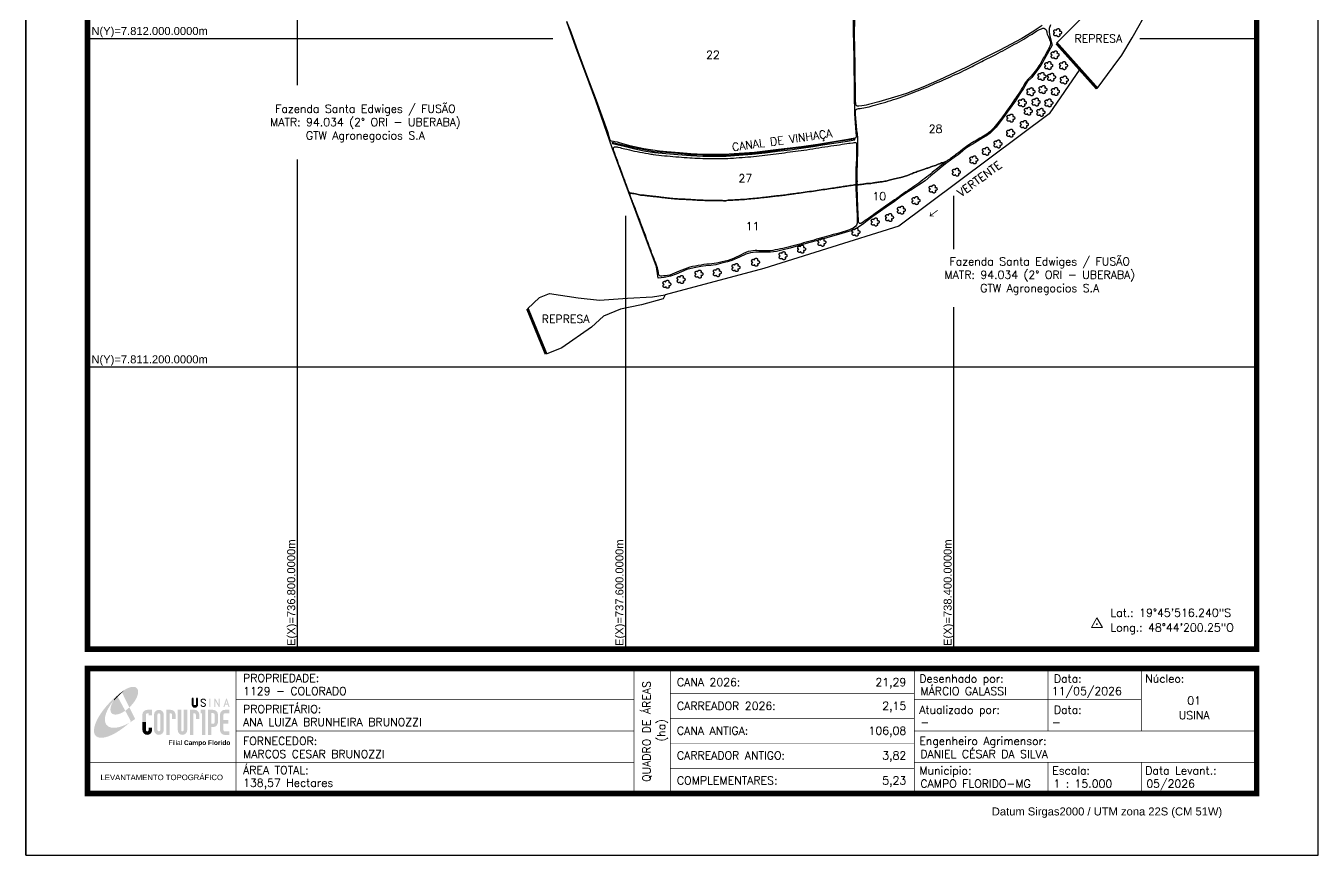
# Model space of a CAD drawing. Extents: x 736138 to 739288, y 7810010 to 7814465.
# Drawn here: x 736138 to 739288, y 7810010 to 7812031 of the extents above; entities that cross this region are included whole.
import ezdxf
from ezdxf.enums import TextEntityAlignment as Align

# ---------------------------------------------------------------- set-up
doc = ezdxf.new("R2010")
doc.units = 0
doc.header["$MEASUREMENT"] = 0
doc.linetypes.add('CONTINUO', pattern=[0])
doc.linetypes.add('LIN0', pattern=[0])
for name, color, linetype, lineweight in [('0114001129', 1, 'Continuous', 25), ('MALHA', 253, 'Continuous', 13), ('TEXTO_DIVERSOS', 7, 'Continuous', 5)]:
    doc.layers.add(name, color=color, linetype=linetype, lineweight=lineweight)
for name, color, linetype in [('0114001129010', 5, 'Continuous'), ('0114001129011', 5, 'Continuous'), ('0114001129022', 5, 'Continuous'), ('0114001129023', 5, 'Continuous'), ('0114001129027', 5, 'Continuous'), ('0114001129028', 5, 'Continuous'), ('_SIMBOLO ARVORE', 118, 'Continuous'), ('CANAL', 7, 'Continuous'), ('CURSOS DAGUA', 174, 'Continuous'), ('MARGEM', 7, 'CONTINUO'), ('MATO', 3, 'Continuous'), ('TEXTO', 7, 'Continuous'), ('TEXTO CONFORNTANTES', 7, 'Continuous'), ('TEXTO_NUN_TAL', 7, 'Continuous')]:
    doc.layers.add(name, color=color, linetype=linetype)
doc.styles.add('ARIAL', font='arial.ttf')
doc.styles.add('marcelo', font='arial.ttf')
doc.styles.add('Simplex', font='simplex.shx')
doc.styles.get("Standard").update_dxf_attribs({"font": 'arial.ttf'})

# ---------------------------------------------------------------- blocks, each defined once
blk = doc.blocks.new('mato')
at = {"layer": 'MATO', "color": 94, "linetype": 'CONTINUO'}
blk.add_lwpolyline([(734601.6, 7824194.7), (734600.8, 7824194.1), (734600, 7824193.3), (734599.1, 7824192.6), (734598, 7824192.3), (734596.9, 7824192.2), (734595.8, 7824192.2), (734594.9, 7824192.4), (734594.2, 7824192.7), (734593.5, 7824193.1), (734592.9, 7824193.6), (734592.3, 7824194.1), (734591.8, 7824194.7), (734591.5, 7824195.3), (734591.3, 7824195.9), (734591.2, 7824196.6), (734591, 7824197.5), (734591, 7824198.4), (734591, 7824199.3), (734591.2, 7824200), (734591.5, 7824200.5), (734591.9, 7824201), (734592.1, 7824201.5), (734592.4, 7824201.9), (734592.8, 7824202.3), (734594.2, 7824203.2), (734594.7, 7824203.6), (734594.5, 7824203.7), (734593.5, 7824204), (734593.1, 7824204.2), (734592.7, 7824204.5), (734592.3, 7824204.9), (734591.8, 7824205.6), (734591.3, 7824206.3), (734590.9, 7824207.1), (734590.7, 7824208), (734590.6, 7824208.8), (734590.7, 7824209.7), (734590.9, 7824210.7), (734591.3, 7824211.6), (734591.7, 7824212.4), (734592, 7824212.8), (734592.3, 7824213.1), (734592.7, 7824213.4), (734593.3, 7824213.8), (734593.9, 7824214.2), (734594.6, 7824214.5), (734595.3, 7824214.7), (734596, 7824214.8), (734596.6, 7824214.8), (734597.2, 7824214.8), (734597.8, 7824214.7), (734598.2, 7824214.6), (734598.7, 7824214.4), (734599.1, 7824214.3), (734599.5, 7824214), (734600, 7824213.4), (734600.5, 7824213), (734600.9, 7824212.8), (734601.1, 7824213.4), (734601.2, 7824214.2), (734601.3, 7824215.1), (734601.4, 7824215.5), (734601.5, 7824215.8), (734602, 7824216.5), (734602.3, 7824217), (734602.7, 7824217.4), (734603.2, 7824217.6), (734603.7, 7824217.8), (734604.3, 7824218), (734605.3, 7824218.4), (734605.8, 7824218.6), (734606.3, 7824218.7), (734606.9, 7824218.8), (734607.5, 7824218.8), (734608, 7824218.8), (734608.6, 7824218.7), (734609.1, 7824218.6), (734609.5, 7824218.4), (734610, 7824218.1), (734610.4, 7824217.9), (734610.7, 7824217.6), (734611, 7824217.2), (734611.3, 7824216.8), (734611.7, 7824216.3), (734611.9, 7824215.7), (734612.2, 7824215.1), (734612.4, 7824214.6), (734612.5, 7824214), (734612.5, 7824213.3), (734612.2, 7824212.1), (734611.9, 7824210.9), (734611.7, 7824210), (734612.4, 7824209.8), (734613.2, 7824209.9), (734614.1, 7824210), (734614.7, 7824209.9), (734615.4, 7824209.8), (734616, 7824209.5), (734616.6, 7824209.1), (734617.3, 7824208.6), (734617.8, 7824208.1), (734618.2, 7824207.9), (734618.6, 7824207.5), (734618.8, 7824207), (734619, 7824205.5), (734619.1, 7824203.9), (734619.1, 7824202.4), (734618.8, 7824201.5), (734618.4, 7824200.9), (734618, 7824200.3), (734617.5, 7824199.8), (734617, 7824199.3), (734616.5, 7824199), (734615.7, 7824198.7), (734614.9, 7824198.5), (734614.1, 7824198.3), (734613.3, 7824198.6), (734612.6, 7824198.7), (734612.1, 7824198.5), (734612.3, 7824197.3), (734613.2, 7824194.3), (734613.1, 7824193.5), (734613, 7824192.9), (734612.3, 7824191.8), (734611.9, 7824191.2), (734611.4, 7824190.7), (734611, 7824190.3), (734610.6, 7824189.9), (734610.1, 7824189.6), (734609.5, 7824189.4), (734608.8, 7824189.2), (734608.2, 7824189.2), (734607.5, 7824189.1), (734606.8, 7824189.2), (734605.7, 7824189.3), (734605.3, 7824189.5), (734604.8, 7824189.7), (734604.2, 7824190.1), (734603.7, 7824190.7), (734603.2, 7824191.3), (734602.7, 7824191.7), (734602.3, 7824192.2), (734602, 7824192.7), (734601.9, 7824194.3), (734601.7, 7824195)], dxfattribs=at)
blk = doc.blocks.new('A$C78F83FB3')
at = {"layer": 'MARGEM'}
h = blk.add_hatch(color=20, dxfattribs=at)
edge = h.paths.add_edge_path()
edge.add_ellipse((19.49, 23.77), major_axis=(-6.68, -6.67), ratio=0.469426, start_angle=292.73277, end_angle=601.25787)
edge.add_ellipse((22.83, 22.05), major_axis=(12.64, 11.29), ratio=0.457614, start_angle=79.90686, end_angle=107.91393)
edge = h.paths.add_edge_path()
edge.add_ellipse((18.28, 18.7), major_axis=(13.95, 13.59), ratio=0.386848, start_angle=63.96117, end_angle=264.59932)
edge.add_ellipse((22.83, 22.05), major_axis=(12.64, 11.29), ratio=0.457614, start_angle=107.91393, end_angle=245.11815, ccw=False)
edge.add_ellipse((19.49, 23.77), major_axis=(-6.68, -6.67), ratio=0.469426, start_angle=241.25787, end_angle=292.73277, ccw=False)
for color, points in [(20, [(15.46, 26.12), (14.17, 24.81), (14.06, 24.24), (14.39, 23.97), (14.67, 24.54), (19.47, 29.32), (18.48, 28.66), (17.31, 27.78)]), (7, [(58.42, 24.9), (57.9, 24.9), (57.9, 21.73, -0.414214), (57.15, 20.98), (56.84, 20.98, -0.414214), (56.09, 21.73), (56.09, 24.9), (55.57, 24.9), (55.57, 21.73, 0.414214), (56.84, 20.46), (57.15, 20.46, 0.414214), (58.42, 21.73)]), (7, [(61.7, 24.9), (61.23, 24.9, 0.396318), (60.04, 23.78), (60.04, 23.72, 0.151912), (60.39, 22.97), (60.46, 22.92), (62.18, 22), (62.85, 21.83, 0.12407), (62.51, 22.42), (60.75, 23.36, -0.13192), (60.56, 23.77, -0.385578), (61.23, 24.37), (61.7, 24.37, -0.414214), (62.37, 23.7), (62.89, 23.7, 0.414214)]), (7, [(62.37, 23.7), (62.89, 23.7, 0.414214), (61.7, 24.9), (61.23, 24.9, 0.396318), (60.04, 23.78), (60.04, 23.72, 0.151912), (60.39, 22.97), (60.46, 22.92), (62.18, 22), (62.18, 22, -0.131921), (62.37, 21.59, -0.385578), (61.7, 20.98), (61.23, 20.98, -0.414214), (60.56, 21.65), (60.04, 21.65, 0.414214), (61.23, 20.46), (61.7, 20.46, 0.402546), (62.89, 21.61, 0.165292), (62.51, 22.42), (60.75, 23.36, -0.13192), (60.56, 23.77, -0.385578), (61.23, 24.37), (61.7, 24.37, -0.414214)]), (7, [(30.97, 12.46), (29.13, 12.46), (29.13, 8.21, 1), (34.29, 8.21), (34.29, 9.41), (32.45, 9.41), (32.45, 8.21, -1), (30.97, 8.21)])]:
    blk.add_hatch(color=color, dxfattribs=at).paths.add_polyline_path(points)
h = blk.add_hatch(color=7, dxfattribs=at)
h.paths.add_polyline_path([(65.24, 24.9), (64.72, 24.9), (64.72, 20.46), (65.24, 20.46)])
h.paths.add_polyline_path([(67.38, 20.46), (67.9, 20.46), (67.9, 23.74), (69.74, 20.46), (70.23, 20.46), (70.23, 24.9), (69.71, 24.9), (69.71, 21.58), (67.85, 24.9), (67.38, 24.9)])
h.paths.add_polyline_path([(72.17, 20.46), (72.72, 20.46), (73.14, 21.73), (74.49, 21.73), (74.9, 20.46), (75.45, 20.46), (74, 24.9), (73.62, 24.9)])
h.paths.add_polyline_path([(73.81, 23.8), (74.32, 22.25), (73.31, 22.25)], flags=16)
h = blk.add_hatch(color=7, dxfattribs=at)
h.paths.add_polyline_path([(31.71, 18.93, 0.414214), (29.13, 16.35), (29.13, 12.46), (30.97, 12.46), (30.97, 16.35, -0.414214), (31.71, 17.09), (32.45, 17.09), (32.45, 16.02), (34.29, 16.02), (34.29, 18.93)])
h.paths.add_polyline_path([(44.15, 17.09, -0.414214), (44.89, 16.35), (44.89, 14.1), (46.72, 14.1), (46.72, 16.17, 0.433937), (44.15, 18.93), (41.77, 18.93), (41.77, 12.46), (43.61, 12.46), (43.61, 17.09)])
h.paths.add_polyline_path([(43.61, 12.46), (41.77, 12.46), (41.77, 5.62), (43.61, 5.62)])
h.paths.add_polyline_path([(47.92, 12.46), (49.75, 12.46), (49.75, 18.93), (47.92, 18.93)])
h.paths.add_polyline_path([(52.91, 18.93), (51.08, 18.93), (51.08, 12.46), (52.91, 12.46)])
h.paths.add_polyline_path([(51.08, 8.12, -1), (49.75, 8.12), (49.75, 12.46), (47.92, 12.46), (47.92, 8.12, 1), (52.91, 8.12), (52.91, 12.46), (51.08, 12.46)])
h.paths.add_polyline_path([(54.41, 12.46), (56.25, 12.46), (56.25, 17.09), (56.79, 17.09, -0.414214), (57.53, 16.35), (57.53, 14.1), (59.36, 14.1), (59.36, 16.17, 0.433937), (56.79, 18.93), (54.41, 18.93)])
h.paths.add_polyline_path([(56.25, 12.46), (54.41, 12.46), (54.41, 5.62), (56.25, 5.62)])
h.paths.add_polyline_path([(60.73, 12.46), (62.58, 12.46), (62.58, 18.93), (60.02, 18.93), (60.02, 17.08), (60.73, 17.08)])
h.paths.add_polyline_path([(62.58, 12.46), (60.73, 12.46), (60.73, 5.62), (62.58, 5.62)])
h.paths.add_polyline_path([(64.06, 12.46), (65.82, 12.46), (65.82, 17.17), (66.66, 17.17, -0.450417), (67.48, 16.25), (67.48, 12.46), (69.24, 12.46, 0.002307), (69.24, 12.48, 0.005282), (69.23, 12.54, -0.000938), (69.23, 12.53), (69.23, 16.17, 0.433937), (66.66, 18.93), (64.06, 18.93)])
h.paths.add_polyline_path([(64.06, 5.62), (65.82, 5.62), (65.82, 9.77), (66.66, 9.77, 0.426056), (69.24, 12.46), (67.48, 12.46), (67.48, 12.45, -0.450417), (66.66, 11.53), (65.82, 11.53), (65.82, 12.46), (64.06, 12.46)])
h.paths.add_polyline_path([(70.37, 12.46), (74.87, 12.46), (74.87, 13.44), (72.21, 13.44), (72.21, 16.35, -0.414214), (72.95, 17.09), (75.38, 17.09), (75.38, 18.93), (72.95, 18.93, 0.414214), (70.37, 16.35)])
h.paths.add_polyline_path([(72.21, 11.62), (74.87, 11.62), (74.87, 12.46), (70.37, 12.46), (70.37, 8.21, 0.414214), (72.95, 5.62), (75.38, 5.62), (75.38, 7.47), (72.95, 7.47, -0.414214), (72.21, 8.21)])
h = blk.add_hatch(color=7, dxfattribs=at)
h.paths.add_polyline_path([(35.29, 16.35), (35.29, 8.21, 1), (40.46, 8.21, 0.016978), (40.45, 8.38), (40.45, 16.17, 0.433937), (37.88, 18.93), (37.87, 18.93, 0.41391)])
h.paths.add_polyline_path([(38.62, 16.35), (38.62, 8.21, -1), (37.13, 8.21), (37.13, 16.35, -1)], flags=16)
at = {"layer": 'MARGEM', "linetype": 'Continuous'}
blk.add_lwpolyline([(58.42, 24.9), (57.9, 24.9), (57.9, 21.73, -0.414214), (57.15, 20.98), (56.84, 20.98, -0.414214), (56.09, 21.73), (56.09, 24.9), (55.57, 24.9), (55.57, 21.73, 0.414214), (56.84, 20.46), (57.15, 20.46, 0.414214), (58.42, 21.73), (58.42, 24.9)], format="xyb", close=True, dxfattribs=at)
at = {"layer": 'MARGEM', "color": 252, "insert": (43.05, 2.72), "char_height": 2.5, "width": 33.0271, "attachment_point": 1, "style": 'ARIAL'}
blk.add_mtext('Filial {\\fArial|b1|i0|c0|p34;Campo Florido}', dxfattribs=at)

msp = doc.modelspace()

# ---------------------------------------------------------------- linework, layer by layer
at = {"color": 8}
for p, q in [((736800, 7811885.9), (736800, 7812532)), ((736287.8, 7812000), (737422.7, 7812000)), ((738853.1, 7812000), (739137.8, 7812000)), ((736800, 7810511.8), (736800, 7811705.1)), ((738400, 7811486.8), (738400, 7811616.3)), ((737600, 7810511.8), (737600, 7811567.8)), ((738400, 7810511.8), (738400, 7811345.6)), ((736287.8, 7811200), (739137.8, 7811200))]:
    msp.add_line(p, q, dxfattribs=at)
at = {"layer": '0114001129', "linetype": 'CONTINUO', "lineweight": -3}
msp.add_lwpolyline([(738635.2, 7812033.3), (738632, 7812024.1), (738631.8, 7812014.3), (738633.7, 7812005.6), (738639.3, 7811983.8), (738611.7, 7811934.2), (738589.7, 7811904.7), (738579.6, 7811894.8), (738569.2, 7811878.4), (738561, 7811864.8), (738548.2, 7811845.8), (738541.2, 7811835.9), (738530.1, 7811820.6), (738519.7, 7811806.2), (738509.8, 7811792.6), (738503, 7811784.1), (738495.7, 7811776.1), (738487.9, 7811768.9), (738479.6, 7811762.5), (738470.1, 7811757.4), (738451, 7811745.7), (738446.2, 7811742.7), (738441.3, 7811739.9), (738427.8, 7811731.7), (738420.9, 7811725.5), (738410.2, 7811716.7), (738400.6, 7811709.8), (738382.5, 7811697.1), (738371.1, 7811688), (738359.9, 7811678.4), (738343.7, 7811665), (738329.6, 7811653.3), (738313.3, 7811642.5), (738299.2, 7811633.1), (738285.5, 7811624.5), (738269.7, 7811613.8), (738255.1, 7811602.7), (738234.9, 7811588.8), (738220.7, 7811579.3), (738202.2, 7811566), (738188.8, 7811555.7), (738180.5, 7811549.1), (738167.4, 7811540.1), (738149.1, 7811531.5), (738137.6, 7811527.9), (738124.7, 7811524), (738104.3, 7811518.3), (738076.6, 7811510.5), (738048.5, 7811502.6), (738028.3, 7811496.8), (738001, 7811489.3), (737980.7, 7811484.2), (737967.1, 7811481.1), (737952.5, 7811479.1), (737930.4, 7811479.5), (737916.8, 7811479.6), (737904.3, 7811477.6), (737892.8, 7811474.1), (737877.5, 7811466.8), (737858.9, 7811458.7), (737847.9, 7811455.8), (737836.8, 7811453), (737819.7, 7811448.5), (737807.5, 7811447.1), (737795.1, 7811445.9), (737782.7, 7811444.1), (737770.7, 7811442), (737759.2, 7811439.6), (737749.1, 7811437), (737735.8, 7811431.5), (737723, 7811425.5), (737708.8, 7811420.7), (737693.6, 7811417.7), (737679.1, 7811416.3), (737675.3, 7811443.5), (737625.4, 7811576.2), (737567.3, 7811733.7), (737526.8, 7811848), (737502.4, 7811913.5), (737481.8, 7811969.5), (737461.8, 7812024.5), (737456.1, 7812040.3)], dxfattribs=at)
at = {"layer": '0114001129010', "elevation": 577.6}
msp.add_lwpolyline([(738365.6, 7811688.2), (738361.2, 7811684.5), (738356.7, 7811680.7), (738352, 7811677), (738347.3, 7811673.2), (738342.8, 7811669.5), (738338.4, 7811665.9), (738333.9, 7811662.4), (738329.1, 7811658.7), (738324.3, 7811655.1), (738319.4, 7811651.4), (738314.5, 7811647.7), (738309.6, 7811644.1), (738304.5, 7811640.7), (738299.3, 7811637.1), (738294, 7811633.5), (738288.5, 7811629.8), (738282.9, 7811626), (738277, 7811622.1), (738271.7, 7811618.4), (738266.3, 7811614.3), (738260.8, 7811610.4), (738255.2, 7811606.6), (738249.6, 7811602.7), (738244, 7811598.9), (738238.5, 7811595.1), (738233, 7811591.2), (738227.4, 7811587.3), (738221.9, 7811583.5), (738216.9, 7811580), (738212.6, 7811576.9), (738208.6, 7811574), (738204.5, 7811571.1), (738200.5, 7811568.1), (738196.3, 7811565.1), (738192.2, 7811562.1), (738188, 7811559.1), (738183.8, 7811556.1), (738179.8, 7811553.2), (738176.8, 7811551.3), (738174.9, 7811550), (738173.4, 7811549.2), (738171.9, 7811548.8), (738170.2, 7811549), (738168.8, 7811549.9), (738168, 7811551.2), (738167.6, 7811553.2), (738167.4, 7811555.7), (738167.1, 7811559.2), (738167, 7811563), (738166.8, 7811566.5), (738166.6, 7811570.1), (738166.3, 7811574.1), (738166.2, 7811578.3), (738166, 7811582.6), (738165.9, 7811586.5), (738165.7, 7811590.2), (738165.5, 7811594.3), (738165.4, 7811598.9), (738165.2, 7811603.9), (738165, 7811609.2), (738164.9, 7811614.4), (738164.7, 7811619.3), (738164.6, 7811623.8), (738164.5, 7811627.8), (738164.3, 7811631.8), (738164.5, 7811635.7), (738164.3, 7811639.6), (738164.5, 7811641.7), (738164.6, 7811643.2), (738167.7, 7811643.5), (738170.9, 7811643.8), (738174.3, 7811644.3), (738177.7, 7811644.8), (738180.4, 7811645.1), (738182.5, 7811645.6), (738184.5, 7811646.1), (738186.5, 7811646.5), (738188.5, 7811646.8), (738190.5, 7811646.9), (738194.9, 7811646.6), (738197.6, 7811646.8), (738200.6, 7811647.3), (738203.6, 7811647.9), (738206.7, 7811648.3), (738209.1, 7811648.6), (738212, 7811649), (738214.7, 7811649.5), (738217.4, 7811649.9), (738219.8, 7811650.3), (738222.3, 7811650.6), (738225.1, 7811650.9), (738228.2, 7811651.3), (738234.4, 7811652.5), (738237.2, 7811653.1), (738239.7, 7811653.9), (738242.3, 7811654.8), (738245.3, 7811655.7), (738248.6, 7811656.6), (738251.9, 7811657.4), (738255.4, 7811658.2), (738259, 7811658.7), (738262.8, 7811659.2), (738266.5, 7811660.1), (738270.2, 7811661.1), (738273.4, 7811661.9), (738276.2, 7811662.8), (738278.7, 7811663.5), (738281.4, 7811664.3), (738284, 7811665.1), (738286.4, 7811665.9), (738288.6, 7811666.6), (738290.6, 7811667.3), (738292.3, 7811668.3), (738294.1, 7811669.4), (738296.4, 7811670.4), (738298.8, 7811671.3), (738301.6, 7811672.4), (738304.6, 7811673.5), (738307.6, 7811674.4), (738310.5, 7811675.4), (738313.4, 7811676.4), (738316.2, 7811677.4), (738318.8, 7811678.2), (738321.2, 7811679.1), (738323.6, 7811679.8), (738325.8, 7811680.6), (738327.9, 7811681.3), (738330, 7811682.1), (738332.2, 7811682.9), (738334.2, 7811683.6), (738336.2, 7811684.2), (738338.2, 7811685), (738340.3, 7811685.7), (738342.3, 7811686.4), (738344, 7811687), (738346, 7811687.6), (738348.5, 7811688.5), (738351.4, 7811689.6), (738354.7, 7811690.7), (738358, 7811692), (738361.3, 7811693.3), (738364.4, 7811694.5), (738367.1, 7811695.6), (738369.7, 7811696.5), (738372.1, 7811697.3), (738374.3, 7811698.1), (738376.4, 7811698.9), (738378.7, 7811699.7), (738379.6, 7811699), (738376.8, 7811696.9), (738373.6, 7811694.5), (738369.7, 7811691.6), (738365.6, 7811688.2)], close=True, dxfattribs=at)
at = {"layer": '0114001129011', "elevation": 563.9}
msp.add_lwpolyline([(737692.3, 7811421.3), (737688.3, 7811421.1), (737685.3, 7811421.1), (737683.4, 7811421.6), (737682, 7811422.5), (737680.8, 7811424.3), (737680.2, 7811427), (737679.6, 7811430.3), (737679.1, 7811434.1), (737678.3, 7811437.9), (737677.3, 7811441.2), (737676, 7811445.1), (737674.3, 7811449.7), (737672.4, 7811454.6), (737670.3, 7811459.8), (737668.2, 7811465.2), (737666.1, 7811470.7), (737664, 7811476.4), (737661.7, 7811482.3), (737659.6, 7811488.2), (737657.5, 7811493.9), (737655.5, 7811499.3), (737653.6, 7811504.6), (737651.8, 7811509.7), (737649.9, 7811514.9), (737647.9, 7811520.4), (737645.8, 7811526.1), (737643.6, 7811531.7), (737641.7, 7811536.7), (737640.1, 7811541.1), (737638.5, 7811545.1), (737637.1, 7811549.2), (737635.3, 7811554), (737633.3, 7811559.3), (737631.3, 7811564.5), (737629.5, 7811568.9), (737628, 7811573), (737626.3, 7811577.3), (737624.6, 7811581.9), (737622.7, 7811587), (737621.4, 7811590), (737620.8, 7811591.9), (737620.3, 7811593.1), (737619, 7811596.4), (737617.5, 7811600.1), (737616.3, 7811603.3), (737615.9, 7811604.7), (737614.8, 7811607), (737614.4, 7811608.7), (737613.3, 7811611), (737612.8, 7811612.8), (737612, 7811615), (737611.2, 7811617.2), (737610.6, 7811618.7), (737609.7, 7811621.6), (737609.4, 7811622.3), (737609.4, 7811623.8), (737610, 7811623.5), (737611.6, 7811623.2), (737613.7, 7811622.8), (737616.6, 7811622.4), (737620, 7811621.9), (737623.6, 7811621.3), (737627.1, 7811620.6), (737630.5, 7811619.9), (737633.6, 7811619.1), (737636.3, 7811618.5), (737638.6, 7811618), (737640.8, 7811617.9), (737642.9, 7811617.8), (737645, 7811617.8), (737646.9, 7811617.7), (737648.9, 7811617.5), (737650.7, 7811617.1), (737652.6, 7811616.8), (737654.5, 7811616.6), (737656.4, 7811616.6), (737658.1, 7811616.2), (737660, 7811616), (737661.9, 7811615.8), (737663.6, 7811615.6), (737665.4, 7811615.4), (737667.1, 7811615.2), (737668.8, 7811614.9), (737668.9, 7811614.9), (737670.9, 7811614.7), (737673.4, 7811614.5), (737675.8, 7811614.2), (737678.1, 7811613.8), (737680.6, 7811613.7), (737682.8, 7811613.4), (737685.2, 7811613), (737687.8, 7811612.7), (737690.3, 7811612.5), (737693, 7811612.2), (737696.1, 7811611.7), (737699.4, 7811611.3), (737703, 7811610.9), (737706.8, 7811610.5), (737710.8, 7811610.2), (737715, 7811609.7), (737719, 7811609.4), (737722.9, 7811609.2), (737726.5, 7811609), (737729.8, 7811608.7), (737733, 7811608.7), (737736, 7811608.6), (737738.7, 7811608.4), (737741.5, 7811608.2), (737744.6, 7811608), (737747.7, 7811607.8), (737751.3, 7811607.7), (737755.1, 7811607.5), (737758.8, 7811607.2), (737762.7, 7811606.9), (737766.5, 7811606.6), (737770.3, 7811606.4), (737774.3, 7811606.1), (737779, 7811606), (737783.8, 7811605.9), (737788.4, 7811605.6), (737793.2, 7811605.4), (737798.3, 7811605.4), (737803.3, 7811605.4), (737808.3, 7811605.4), (737813.2, 7811605.3), (737818.1, 7811605.1), (737822.8, 7811605.1), (737827.5, 7811605.2), (737831.8, 7811605.3), (737835.5, 7811605.1), (737838.5, 7811604.5), (737841, 7811604.2), (737843.8, 7811604.6), (737846.3, 7811605.3), (737849.4, 7811605.7), (737852.9, 7811606), (737857, 7811606.1), (737861.4, 7811606.3), (737866.2, 7811606.5), (737870.9, 7811606.7), (737875.4, 7811607), (737879.8, 7811607.3), (737884.7, 7811607.7), (737889.7, 7811607.9), (737894.9, 7811608.4), (737900.1, 7811608.9), (737905.3, 7811609.3), (737910.2, 7811609.8), (737914.9, 7811610.3), (737919.3, 7811610.7), (737923.7, 7811611.2), (737928.4, 7811611.8), (737933.2, 7811612.3), (737937.7, 7811612.6), (737941.8, 7811612.9), (737945.6, 7811613.3), (737948.8, 7811613.7), (737951.9, 7811614.1), (737954.8, 7811614.5), (737957.8, 7811614.8), (737961.1, 7811615.3), (737964.2, 7811615.7), (737967.2, 7811616.1), (737970.3, 7811616.4), (737973.6, 7811616.7), (737977, 7811617.1), (737980.9, 7811617.5), (737984.8, 7811618), (737988.5, 7811618.5), (737991.9, 7811619), (737995.1, 7811619.4), (737998.2, 7811619.8), (738001, 7811620.3), (738003.9, 7811620.7), (738007, 7811621.1), (738010.5, 7811621.5), (738014.5, 7811622), (738018.8, 7811622.6), (738023, 7811623.2), (738027.5, 7811624), (738032.4, 7811624.7), (738037.5, 7811625.3), (738042.6, 7811626), (738047.7, 7811626.8), (738052.8, 7811627.4), (738057.6, 7811628), (738062.2, 7811628.7), (738066.9, 7811629.5), (738071.7, 7811630.1), (738076.3, 7811630.8), (738080.8, 7811631.6), (738085.2, 7811632.2), (738089.9, 7811633), (738094.6, 7811633.7), (738099.3, 7811634.3), (738103.8, 7811634.9), (738107.8, 7811635.5), (738111.4, 7811636), (738114.6, 7811636.5), (738117.5, 7811637), (738120.3, 7811637.5), (738123.3, 7811637.8), (738126.4, 7811638.4), (738129.8, 7811639), (738133, 7811639.4), (738136, 7811639.8), (738139.3, 7811640.3), (738142.9, 7811640.8), (738146.4, 7811641.3), (738149.8, 7811641.9), (738152.3, 7811642.3), (738154.3, 7811642.6), (738156.1, 7811642.9), (738157.8, 7811643.1), (738160.6, 7811643.3), (738160.6, 7811641.1), (738160.8, 7811639.3), (738160.9, 7811637.5), (738160.9, 7811633.6), (738161, 7811628.9), (738161.4, 7811624.2), (738161.6, 7811617.1), (738161.9, 7811613.4), (738162.1, 7811609.3), (738162.2, 7811605), (738162.4, 7811600.7), (738162.5, 7811596.5), (738162.7, 7811592.5), (738163, 7811589), (738163.3, 7811585.4), (738163.5, 7811581.8), (738163.7, 7811577.8), (738163.9, 7811573.6), (738164.2, 7811569.7), (738164.3, 7811566.2), (738164.4, 7811563.1), (738164.3, 7811560), (738164.3, 7811556.7), (738164.2, 7811553.3), (738164, 7811550), (738163.5, 7811547.3), (738162.5, 7811544.7), (738160.7, 7811542.4), (738157.8, 7811540.2), (738154.2, 7811537.9), (738150.1, 7811535.8), (738145.5, 7811533.9), (738140.6, 7811532.2), (738135.5, 7811530.5), (738130.2, 7811528.9), (738124.8, 7811527.4), (738119.3, 7811525.8), (738113.6, 7811524.2), (738109.8, 7811523), (738105.8, 7811522), (738100.9, 7811520.6), (738095.1, 7811518.8), (738089.2, 7811517.1), (738083.3, 7811515.5), (738077.4, 7811513.9), (738071.4, 7811512.3), (738065.3, 7811510.6), (738059.1, 7811508.8), (738052.8, 7811506.9), (738046.4, 7811505.3), (738040, 7811503.4), (738033.7, 7811501.6), (738027.5, 7811499.8), (738021.1, 7811498.2), (738014.8, 7811496.6), (738008.4, 7811494.9), (738002, 7811493.3), (737995.7, 7811491.6), (737989.4, 7811489.9), (737983.3, 7811488.4), (737977.1, 7811487.1), (737970.8, 7811485.8), (737964.5, 7811484.7), (737958.2, 7811483.7), (737952.1, 7811482.9), (737946.3, 7811482.3), (737940.6, 7811482.2), (737935.2, 7811482.2), (737929.7, 7811482.6), (737924.6, 7811482.9), (737919.7, 7811483.1), (737915.1, 7811483.1), (737910.2, 7811482.7), (737904.7, 7811481.9), (737898.8, 7811480.8), (737892.8, 7811478.8), (737886.9, 7811476.1), (737881, 7811472.9), (737875, 7811469.7), (737868.9, 7811466.8), (737862.6, 7811463.8), (737856.2, 7811461.2), (737849.4, 7811459.2), (737842.4, 7811457.3), (737835.4, 7811455.4), (737828.3, 7811453.8), (737821.6, 7811452.4), (737815.6, 7811451.4), (737810, 7811450.8), (737803.9, 7811450.4), (737797.3, 7811449.8), (737790.5, 7811449), (737783.5, 7811447.9), (737776.7, 7811446.4), (737770, 7811445.2), (737763.1, 7811444), (737756.3, 7811442.3), (737749.5, 7811440.3), (737742.9, 7811438.2), (737736.6, 7811435.8), (737730.5, 7811433.2), (737724.8, 7811430.4), (737719.1, 7811427.8), (737713.3, 7811425.4), (737707.5, 7811423.6), (737702, 7811422.5), (737696.9, 7811421.8), (737692.3, 7811421.3)], close=True, dxfattribs=at)
at = {"layer": '0114001129022', "elevation": 606.5}
msp.add_lwpolyline([(738154.7, 7812092), (738154.6, 7812017.9), (738155.6, 7811954.7), (738156.4, 7811863.7), (738157.5, 7811816.5), (738160.1, 7811782), (738161.7, 7811762.1), (738161.7, 7811760), (738161, 7811757.9), (738160.3, 7811757), (738158.1, 7811756.6), (738149.6, 7811755.4), (738141.2, 7811753.9), (738068.2, 7811741.8), (738028.8, 7811735.9), (737972.1, 7811729.2), (737913.9, 7811722.4), (737851.8, 7811717.8), (737844.9, 7811717.4), (737829.3, 7811717.1), (737790, 7811717.3), (737758.3, 7811718.8), (737730.7, 7811721.2), (737700, 7811723.7), (737682.4, 7811725.3), (737644.2, 7811731.3), (737609.8, 7811738.7), (737585.2, 7811745.8), (737579.6, 7811747), (737573.7, 7811748.3), (737570.2, 7811748.9), (737565.4, 7811749.3), (737562.6, 7811750.3), (737561.3, 7811754.9), (737559.8, 7811760.4), (737556.1, 7811772.5), (737528.9, 7811848.8), (737505.5, 7811910.5), (737484.1, 7811967.2), (737466.8, 7812015.1), (737456.8, 7812041.6)], dxfattribs=at)
at = {"layer": '0114001129023', "elevation": 598.5}
msp.add_lwpolyline([(738615.3, 7812031.5), (738590.4, 7812015.5), (738565.3, 7811999.8), (738511.8, 7811971.2), (738473, 7811951.6), (738428.6, 7811929.3), (738390.5, 7811911.2), (738364.7, 7811898.8), (738324.3, 7811881.6), (738284, 7811866), (738263.3, 7811859.4), (738216.7, 7811845.7), (738192.1, 7811838.9), (738186.3, 7811837.5), (738180.8, 7811836.7), (738175.5, 7811836.1), (738168.5, 7811835.3), (738164, 7811835.2), (738161.5, 7811836.5), (738160.6, 7811838.6), (738160.2, 7811850.8), (738159.5, 7811934.5), (738158, 7812013.1), (738158.5, 7812044.7)], dxfattribs=at)
at = {"layer": '0114001129027', "elevation": 578.5}
msp.add_lwpolyline([(737613.7, 7811622.8), (737611.6, 7811623.2), (737610, 7811623.5), (737609.4, 7811623.8), (737609, 7811624.2), (737608.5, 7811624.7), (737608.2, 7811625.1), (737608, 7811625.9), (737607.6, 7811626.8), (737607.1, 7811628), (737606.4, 7811629.6), (737605.8, 7811631.4), (737605.4, 7811633.1), (737604.8, 7811634.3), (737604.4, 7811635.5), (737603.2, 7811638), (737601.5, 7811642.8), (737599.5, 7811648), (737597.5, 7811653.6), (737595.3, 7811659.8), (737593, 7811666.3), (737590.8, 7811673.1), (737588.8, 7811677.5), (737586.4, 7811684.7), (737583.9, 7811690.8), (737583.5, 7811691.4), (737581.9, 7811695.9), (737581.5, 7811697.1), (737579.6, 7811702.4), (737577.6, 7811708.1), (737575.4, 7811713.9), (737573.3, 7811719.5), (737571.5, 7811724.1), (737569.8, 7811728.1), (737569.9, 7811731.7), (737570.4, 7811733.3), (737571.3, 7811734.6), (737572.6, 7811735.6), (737574.1, 7811736), (737575.8, 7811736.1), (737577.8, 7811735.8), (737579.3, 7811735.6), (737580.4, 7811735.3), (737581.8, 7811735), (737586.1, 7811734), (737588, 7811733.6), (737589.4, 7811733), (737593.4, 7811732.1), (737597.4, 7811731.2), (737603, 7811729.8), (737608.8, 7811728.5), (737615, 7811727.1), (737621.4, 7811725.7), (737628, 7811724.3), (737634.6, 7811723), (737641.2, 7811721.7), (737647.8, 7811720.4), (737654.3, 7811719.3), (737660.8, 7811718.3), (737664.6, 7811717.8), (737667.2, 7811717.4), (737673.7, 7811716.4), (737680.3, 7811715.4), (737687.1, 7811714.7), (737694.1, 7811714.1), (737701.2, 7811713.6), (737708.2, 7811712.9), (737715.2, 7811712.3), (737722.3, 7811711.8), (737729.3, 7811711.2), (737736.1, 7811710.7), (737742.8, 7811710.1), (737749.4, 7811709.6), (737755.9, 7811709.1), (737762.3, 7811708.7), (737768.7, 7811708.4), (737775.2, 7811708.1), (737781.7, 7811707.9), (737788.3, 7811707.7), (737795, 7811707.6), (737801.7, 7811707.5), (737808.4, 7811707.4), (737815.1, 7811707.4), (737821.8, 7811707.3), (737828.5, 7811707.3), (737835.1, 7811707.4), (737841.8, 7811707.6), (737848.6, 7811707.7), (737855.4, 7811708.1), (737862.4, 7811708.6), (737869.5, 7811709.2), (737876.6, 7811709.7), (737883.7, 7811710.2), (737890.8, 7811710.7), (737897.8, 7811711.2), (737904.8, 7811711.9), (737911.7, 7811712.6), (737918.5, 7811713.3), (737925.4, 7811714.1), (737932.2, 7811714.8), (737939.1, 7811715.5), (737945.9, 7811716.3), (737952.7, 7811717.1), (737959.6, 7811718), (737966.5, 7811718.9), (737973.4, 7811719.8), (737980.3, 7811720.7), (737987.1, 7811721.6), (737993.8, 7811722.5), (738000.6, 7811723.3), (738007.3, 7811724.2), (738014, 7811725.1), (738020.7, 7811726.1), (738027.6, 7811726.9), (738034.5, 7811727.9), (738041.5, 7811728.9), (738048.6, 7811730.1), (738055.9, 7811731.2), (738063.2, 7811732.3), (738070.7, 7811733.5), (738078.2, 7811734.7), (738085.6, 7811735.8), (738093, 7811736.9), (738100.3, 7811738), (738107.4, 7811739), (738114.3, 7811740.1), (738120.9, 7811741.1), (738127.2, 7811742.1), (738133.4, 7811743.1), (738138.9, 7811743.9), (738143.6, 7811744.5), (738147.4, 7811745), (738154.2, 7811745.6), (738156.8, 7811746.3), (738158.7, 7811746.6), (738160.3, 7811746.4), (738161.6, 7811745.6), (738162.3, 7811744.5), (738162.4, 7811742.9), (738162.5, 7811740.6), (738162.4, 7811737.9), (738162.4, 7811734.5), (738162.4, 7811730.8), (738162.3, 7811726.9), (738162.2, 7811722.8), (738162.3, 7811718.6), (738162.4, 7811714.6), (738162.3, 7811710.6), (738162.2, 7811706.5), (738162.1, 7811702.5), (738162, 7811698.5), (738161.8, 7811694.5), (738161.6, 7811690.4), (738161.2, 7811686.3), (738160.9, 7811682.1), (738160.6, 7811677.8), (738160.6, 7811673.4), (738160.6, 7811668.9), (738160.5, 7811664.8), (738160.5, 7811661.3), (738160.5, 7811658.3), (738160.7, 7811654.9), (738160.7, 7811651.4), (738160.9, 7811648.2), (738160.9, 7811646.1), (738161, 7811645), (738161.1, 7811643.9), (738160.6, 7811643.3), (738159.2, 7811643.2), (738157.8, 7811643.1), (738154.3, 7811642.6), (738149.8, 7811641.9), (738146.4, 7811641.3), (738142.9, 7811640.8), (738139.3, 7811640.3), (738136, 7811639.8), (738133, 7811639.4), (738129.8, 7811639), (738126.4, 7811638.4), (738123.3, 7811637.8), (738120.3, 7811637.5), (738117.5, 7811637), (738114.6, 7811636.5), (738111.4, 7811636), (738107.8, 7811635.5), (738103.8, 7811634.9), (738099.3, 7811634.3), (738094.6, 7811633.7), (738089.9, 7811633), (738085.2, 7811632.2), (738080.8, 7811631.6), (738076.3, 7811630.8), (738071.7, 7811630.1), (738066.9, 7811629.5), (738062.2, 7811628.7), (738057.6, 7811628), (738052.8, 7811627.4), (738047.7, 7811626.8), (738042.6, 7811626), (738037.5, 7811625.3), (738032.4, 7811624.7), (738027.5, 7811624), (738023, 7811623.2), (738018.8, 7811622.6), (738014.5, 7811622), (738010.5, 7811621.5), (738007, 7811621.1), (738003.9, 7811620.7), (738001, 7811620.3), (737998.2, 7811619.8), (737995.2, 7811619.4), (737991.9, 7811619), (737988.5, 7811618.5), (737984.8, 7811618), (737980.9, 7811617.5), (737977, 7811617.1), (737973.6, 7811616.7), (737970.3, 7811616.4), (737967.2, 7811616.1), (737964.2, 7811615.7), (737961.1, 7811615.3), (737957.8, 7811614.8), (737954.8, 7811614.5), (737951.9, 7811614.1), (737948.8, 7811613.7), (737945.6, 7811613.3), (737941.8, 7811612.9), (737937.7, 7811612.6), (737933.2, 7811612.3), (737928.4, 7811611.8), (737923.7, 7811611.2), (737919.3, 7811610.7), (737914.9, 7811610.3), (737910.2, 7811609.8), (737905.3, 7811609.3), (737900.1, 7811608.9), (737894.9, 7811608.4), (737889.7, 7811607.9), (737884.7, 7811607.7), (737879.8, 7811607.3), (737875.4, 7811607), (737870.9, 7811606.7), (737866.2, 7811606.5), (737861.4, 7811606.3), (737857, 7811606.1), (737852.9, 7811606), (737849.4, 7811605.7), (737846.3, 7811605.3), (737843.8, 7811604.6), (737841, 7811604.2), (737838.5, 7811604.5), (737835.5, 7811605.1), (737831.8, 7811605.3), (737827.5, 7811605.2), (737822.8, 7811605.1), (737818.1, 7811605.1), (737813.2, 7811605.3), (737808.3, 7811605.4), (737803.3, 7811605.4), (737798.3, 7811605.4), (737793.2, 7811605.4), (737788.4, 7811605.6), (737783.8, 7811605.9), (737779, 7811606), (737774.3, 7811606.1), (737770.3, 7811606.4), (737766.5, 7811606.6), (737762.7, 7811606.9), (737758.8, 7811607.2), (737755.1, 7811607.5), (737751.3, 7811607.7), (737747.7, 7811607.8), (737744.6, 7811608), (737741.5, 7811608.2), (737738.7, 7811608.4), (737736, 7811608.6), (737733, 7811608.7), (737729.8, 7811608.7), (737726.5, 7811609), (737722.9, 7811609.2), (737719, 7811609.5), (737715, 7811609.7), (737710.8, 7811610), (737706.8, 7811610.5), (737703, 7811610.9), (737699.4, 7811611.3), (737696.1, 7811611.7), (737693, 7811612.2), (737690.3, 7811612.5), (737687.8, 7811612.7), (737685.2, 7811613), (737682.8, 7811613.4), (737680.6, 7811613.7), (737678.1, 7811613.8), (737675.8, 7811614.2), (737673.4, 7811614.5), (737670.9, 7811614.7), (737668.9, 7811614.9), (737667.1, 7811615.2), (737665.4, 7811615.4), (737663.6, 7811615.6), (737661.9, 7811615.8), (737660, 7811616), (737658.1, 7811616.2), (737656.4, 7811616.6), (737654.5, 7811616.6), (737652.6, 7811616.8), (737650.7, 7811617.1), (737648.9, 7811617.5), (737646.9, 7811617.7), (737645, 7811617.8), (737642.9, 7811617.8), (737640.8, 7811617.9), (737638.6, 7811618), (737636.3, 7811618.5), (737633.6, 7811619.1), (737630.5, 7811619.9), (737627.1, 7811620.6), (737623.6, 7811621.3), (737620, 7811621.9), (737616.6, 7811622.5), (737613.7, 7811622.8)], close=True, dxfattribs=at)
at = {"layer": '0114001129028', "elevation": 578.3}
msp.add_lwpolyline([(738170.9, 7811643.8), (738167.7, 7811643.5), (738164.6, 7811643.2), (738164.7, 7811645.2), (738164.4, 7811647.9), (738164.6, 7811652.5), (738164.5, 7811655.6), (738164.4, 7811658.9), (738164.2, 7811662.7), (738164.1, 7811667), (738164, 7811671.2), (738163.9, 7811675.4), (738164.1, 7811679.3), (738164.3, 7811683.1), (738164.6, 7811687), (738164.8, 7811691.4), (738164.9, 7811696), (738165.1, 7811700.7), (738165.1, 7811705.3), (738165.3, 7811709.7), (738165.4, 7811714), (738165.4, 7811718.4), (738165.6, 7811722.9), (738165.6, 7811727.4), (738165.7, 7811731.9), (738165.7, 7811736.2), (738165.7, 7811740.4), (738165.7, 7811744.5), (738165.6, 7811748.5), (738165.6, 7811752.5), (738165.5, 7811756.6), (738165.4, 7811760.5), (738165.1, 7811764.5), (738164.7, 7811768.5), (738164.2, 7811772.2), (738163.7, 7811775.8), (738163.2, 7811779.6), (738162.7, 7811783.4), (738162.4, 7811787), (738162.1, 7811790.4), (738161.8, 7811793.5), (738161.6, 7811796.6), (738161.4, 7811799.6), (738161.2, 7811802.6), (738161, 7811805.7), (738160.7, 7811809.1), (738160.4, 7811812.5), (738160.2, 7811815.7), (738160.1, 7811818.6), (738160.1, 7811821.3), (738160.2, 7811823.5), (738160.5, 7811825.1), (738161.1, 7811826.2), (738161.7, 7811827), (738162.4, 7811827.5), (738163.3, 7811828), (738165, 7811828.5), (738167.6, 7811828.9), (738171.4, 7811829.4), (738175.8, 7811830), (738180.3, 7811830.8), (738184.5, 7811831.7), (738188.7, 7811832.7), (738193.1, 7811833.7), (738198, 7811834.9), (738203.5, 7811836.4), (738209.3, 7811838), (738215.3, 7811839.7), (738221.3, 7811841.4), (738227.4, 7811843.1), (738233.6, 7811845), (738239.9, 7811847), (738246.3, 7811849.1), (738252.9, 7811851.2), (738259.5, 7811853.2), (738266.1, 7811855.5), (738272.7, 7811857.8), (738279.2, 7811860.1), (738285.6, 7811862.5), (738292.1, 7811864.7), (738298.6, 7811867.1), (738304.9, 7811869.6), (738311.1, 7811872.1), (738317.4, 7811874.7), (738323.6, 7811877.2), (738329.8, 7811879.8), (738336.2, 7811882.4), (738342.5, 7811885.1), (738348.9, 7811887.9), (738355.3, 7811890.6), (738361.8, 7811893.3), (738368.1, 7811896), (738374.2, 7811898.8), (738380.4, 7811901.5), (738386.1, 7811904.2), (738391.8, 7811906.8), (738397.3, 7811909.3), (738402.6, 7811911.7), (738408, 7811914), (738413.4, 7811916.5), (738418.8, 7811919), (738424.3, 7811921.6), (738429.6, 7811924.2), (738434.8, 7811926.7), (738439.6, 7811929.1), (738444.3, 7811931.4), (738448.8, 7811933.8), (738453.5, 7811936.1), (738458.2, 7811938.5), (738462.9, 7811941), (738467.7, 7811943.5), (738472.4, 7811946), (738477.1, 7811948.4), (738482.2, 7811950.8), (738487.2, 7811953.3), (738492.2, 7811955.8), (738497.2, 7811958.3), (738502.4, 7811961.1), (738507.8, 7811964.1), (738513.4, 7811967.1), (738519, 7811970.1), (738524.8, 7811973.2), (738530.6, 7811976.4), (738536.4, 7811979.6), (738542.2, 7811982.6), (738548, 7811985.7), (738553.6, 7811988.8), (738559.1, 7811992), (738564.5, 7811995.3), (738570, 7811998.3), (738575.3, 7812001.5), (738580.5, 7812004.7), (738585.5, 7812007.8), (738590.3, 7812010.7), (738594.6, 7812013.3), (738598.6, 7812015.9), (738602.4, 7812018.3), (738605.5, 7812020.1), (738608.2, 7812021.5), (738611, 7812022.8), (738613.6, 7812023.7), (738615.3, 7812024.5), (738616.6, 7812025.1), (738617.8, 7812024.8), (738619.3, 7812024.8), (738620.9, 7812023.8), (738622.8, 7812022.5), (738624.4, 7812020.8), (738625.5, 7812018.7), (738626.2, 7812016.4), (738626.8, 7812013.7), (738627.5, 7812010.7), (738628.6, 7812007.3), (738630.1, 7812003.7), (738631.8, 7812000.2), (738633.2, 7811996.6), (738634.4, 7811993.2), (738635, 7811990), (738635, 7811986.8), (738634.6, 7811983.8), (738633.8, 7811980.8), (738632.4, 7811977.5), (738630.4, 7811973.9), (738628.1, 7811969.7), (738625.5, 7811965.5), (738623, 7811961), (738620.4, 7811956.2), (738617.8, 7811951.5), (738615.3, 7811946.8), (738612.7, 7811942.1), (738610.1, 7811937.5), (738607.3, 7811933.2), (738604.2, 7811929), (738601.1, 7811924.6), (738598, 7811920.4), (738594.8, 7811916.3), (738591.6, 7811912.3), (738588.1, 7811908.2), (738584.3, 7811904.2), (738580.4, 7811900.1), (738576.7, 7811895.9), (738573.3, 7811891.4), (738570.3, 7811886.5), (738567.6, 7811881.6), (738565, 7811876.8), (738562.4, 7811872.4), (738559.5, 7811867.9), (738556.5, 7811863.4), (738553.5, 7811859), (738550.7, 7811854.9), (738547.9, 7811850.8), (738545.1, 7811846.8), (738542.3, 7811842.6), (738539.2, 7811838.4), (738536, 7811833.9), (738532.8, 7811829.5), (738529.5, 7811825), (738526.1, 7811820.4), (738522.9, 7811815.8), (738519.7, 7811811.3), (738516.6, 7811806.9), (738513.4, 7811802.6), (738510.3, 7811798.2), (738507.1, 7811794.1), (738504, 7811790.1), (738500.7, 7811786.1), (738497.5, 7811782.4), (738494.3, 7811779), (738491.1, 7811775.8), (738487.8, 7811772.7), (738484.2, 7811769.7), (738480.4, 7811766.9), (738476.4, 7811764.2), (738472.3, 7811761.7), (738468, 7811759.3), (738463.5, 7811756.8), (738458.9, 7811754.2), (738454.3, 7811751.6), (738449.7, 7811748.8), (738445.4, 7811746.2), (738441.2, 7811743.7), (738434, 7811739.1), (738430.6, 7811736.5), (738427.4, 7811734.6), (738424.2, 7811732.1), (738421, 7811729.4), (738416.2, 7811725.1), (738411.9, 7811721.8), (738407.3, 7811718.7), (738403.7, 7811716), (738402.5, 7811715.1), (738400.1, 7811713.4), (738396.8, 7811711.2), (738394.2, 7811709.4), (738391.8, 7811707.7), (738389.8, 7811706.2), (738388.5, 7811705.2), (738387.1, 7811704.1), (738385.5, 7811703.1), (738383.3, 7811701.6), (738381.9, 7811700.7), (738378.7, 7811699.7), (738376.4, 7811698.9), (738374.3, 7811698.1), (738372.1, 7811697.3), (738369.7, 7811696.5), (738367.1, 7811695.6), (738364.4, 7811694.5), (738361.3, 7811693.3), (738358, 7811692), (738354.7, 7811690.7), (738351.4, 7811689.6), (738348.5, 7811688.5), (738346, 7811687.6), (738344, 7811687), (738342.3, 7811686.4), (738340.3, 7811685.7), (738338.2, 7811685), (738336.2, 7811684.2), (738334.2, 7811683.6), (738332.2, 7811682.9), (738330, 7811682.1), (738327.9, 7811681.3), (738325.8, 7811680.6), (738323.6, 7811679.8), (738321.2, 7811679.1), (738318.8, 7811678.2), (738316.2, 7811677.4), (738313.4, 7811676.4), (738310.5, 7811675.4), (738307.6, 7811674.4), (738304.6, 7811673.5), (738301.6, 7811672.4), (738298.8, 7811671.3), (738296.4, 7811670.4), (738294.1, 7811669.4), (738292.3, 7811668.3), (738290.6, 7811667.3), (738288.6, 7811666.6), (738286.4, 7811665.9), (738284, 7811665.1), (738281.4, 7811664.3), (738278.7, 7811663.5), (738276.2, 7811662.8), (738273.2, 7811661.9), (738270.2, 7811661.1), (738266.5, 7811660.1), (738262.8, 7811659.2), (738259, 7811658.7), (738255.5, 7811658.2), (738251.9, 7811657.4), (738248.6, 7811656.6), (738245.3, 7811655.7), (738242.3, 7811654.8), (738239.7, 7811653.9), (738237.2, 7811653.1), (738234.4, 7811652.5), (738231.3, 7811651.9), (738228.2, 7811651.3), (738225.1, 7811650.9), (738222.3, 7811650.6), (738219.8, 7811650.3), (738217.4, 7811649.9), (738214.7, 7811649.5), (738212, 7811649), (738209.1, 7811648.6), (738206.7, 7811648.3), (738203.6, 7811647.9), (738200.6, 7811647.3), (738197.6, 7811646.8), (738194.9, 7811646.6), (738192.7, 7811646.8), (738190.5, 7811646.9), (738188.5, 7811646.8), (738186.5, 7811646.5), (738184.5, 7811646.1), (738182.5, 7811645.6), (738180.4, 7811645.1), (738177.7, 7811644.8), (738174.3, 7811644.3), (738170.9, 7811643.8)], close=True, dxfattribs=at)
at = {"layer": 'CANAL'}
msp.add_lwpolyline([(737578.4, 7811741.6), (737596, 7811737.2), (737619.3, 7811731.6), (737644.5, 7811726.3), (737670.4, 7811722.1), (737697.8, 7811719.8), (737726.9, 7811717.3), (737758.4, 7811714.6), (737787.9, 7811713.2), (737816.2, 7811712.9), (737844.7, 7811713), (737875.9, 7811715.3), (737907.8, 7811717.9), (737940.1, 7811721.2), (737970.3, 7811725.1), (738000.6, 7811728.8), (738027.7, 7811732.5), (738056.9, 7811736.5), (738085.3, 7811741.6), (738112.7, 7811746), (738140.7, 7811749.9), (738158.8, 7811752.7), (738158.8, 7811754.8), (738157, 7811754.5), (738140.4, 7811751.9), (738112.5, 7811748), (738085, 7811743.5), (738056.7, 7811738.4), (738027.4, 7811734.5), (738000.3, 7811730.8), (737970, 7811727), (737939.9, 7811723.2), (737907.6, 7811719.9), (737875.7, 7811717.3), (737844.6, 7811715), (737816.2, 7811714.9), (737788, 7811715.2), (737758.6, 7811716.6), (737727.1, 7811719.3), (737697.9, 7811721.8), (737670.5, 7811724.1), (737644.9, 7811728.3), (737619.7, 7811733.5), (737596.5, 7811739.1), (737578.8, 7811743.5), (737567, 7811746.4), (737567.8, 7811744.2)], close=True, dxfattribs=at)
at = {"layer": 'CURSOS DAGUA', "linetype": 'CONTINUO'}
for points in [[(738749, 7811877.8), (738787.9, 7811930.5), (738809.4, 7811959.6), (738834.4, 7812001.3), (738851.2, 7812031.6), (738873.5, 7812070.1), (738889.8, 7812092.5), (738910.1, 7812116.8), (738926.4, 7812127), (738948.7, 7812143.2), (738973.1, 7812161.5), (739014.2, 7812208.5), (738948.7, 7812187.8), (738895.7, 7812161.3), (738853.6, 7812131.3), (738804, 7812105.7), (738708.1, 7812047.2), (738650.3, 7811988.1)], [(738707, 7811924.7), (738631.8, 7811815.9), (738265.9, 7811542.3), (738089.1, 7811487.4), (737937, 7811439.8), (737696.3, 7811375.6)], [(737360.5, 7811341.5), (737389.7, 7811368.9), (737414.4, 7811378.7), (737484.2, 7811367.8), (737535.7, 7811362.6), (737603.9, 7811367.2), (737665.1, 7811370.6), (737696.3, 7811375.6), (737690.9, 7811365.5), (737638.2, 7811351.2), (737587.3, 7811340.3), (737545.5, 7811323.2), (737516.3, 7811296.8), (737444.1, 7811245.9), (737405.8, 7811231)]]:
    msp.add_lwpolyline(points, dxfattribs=at)
at = {"layer": 'CURSOS DAGUA', "color": 7, "linetype": 'CONTINUO', "const_width": 7.2}
for points in [[(738650.3, 7811988.1), (738749, 7811877.8)], [(737360.5, 7811341.5), (737405.8, 7811231)]]:
    msp.add_lwpolyline(points, dxfattribs=at)
at = {"layer": 'MARGEM', "color": 174, "linetype": 'LIN0'}
msp.add_line((736137.8, 7810010.2), (736137.8, 7814465.2), dxfattribs=at)
at = {"layer": 'MARGEM', "color": 174, "linetype": 'LIN0', "flags": 128}
msp.add_lwpolyline([(739287.8, 7810010.2), (739287.8, 7814465.2), (736137.8, 7814465.2), (736137.8, 7810010.2)], close=True, dxfattribs=at)
at = {"layer": 'MARGEM', "color": 174, "linetype": 'LIN0', "const_width": 13.6, "flags": 128}
for points in [[(739137.8, 7810511.8), (739137.8, 7814315.2), (736287.8, 7814315.2), (736287.8, 7810511.8)], [(736287.8, 7810465.2), (739137.8, 7810465.2), (739137.8, 7810160.2), (736287.8, 7810160.2)]]:
    msp.add_lwpolyline(points, close=True, dxfattribs=at)
at = {"layer": 'MARGEM', "color": 174, "linetype": 'LIN0', "flags": 128}
for points, const_width in [([(736650.2, 7810465.2), (736650.2, 7810160.2)], 1.51), ([(736650.2, 7810465.2), (736650.2, 7810163)], 1.5), ([(737619.9, 7810465.2), (737619.9, 7810163.9)], 1.51), ([(737708.8, 7810465.2), (737708.8, 7810163.9)], 1.51), ([(738303.8, 7810465.2), (738303.8, 7810163.9)], 1.51), ([(738629.2, 7810312.7), (738629.2, 7810465.2)], 1.51), ([(738856.8, 7810312.7), (738856.8, 7810465.2)], 1.51), ([(737708.8, 7810404.2), (738303.8, 7810404.2)], 1.51), ([(736650.2, 7810388.9), (737619.9, 7810388.9)], 1.51), ([(738303.8, 7810388.9), (738856.8, 7810388.9)], 1.51), ([(737708.8, 7810343.2), (738303.8, 7810343.2)], 1.51), ([(736650.2, 7810312.7), (737619.9, 7810312.7)], 1.51), ([(738303.8, 7810312.7), (739138, 7810312.7)], 1.51), ([(737708.8, 7810282.2), (738303.8, 7810282.2)], 1.51), ([(736287.8, 7810236.4), (737619.9, 7810236.4)], 1.51), ([(738303.8, 7810236.4), (739137.9, 7810236.4)], 1.51), ([(738629.2, 7810236.4), (738629.2, 7810160.9)], 1.51), ([(738856.8, 7810236.4), (738856.8, 7810160.9)], 1.51), ([(737708.8, 7810221.2), (738303.8, 7810221.2)], 1.51)]:
    msp.add_lwpolyline(points, dxfattribs=dict(at, const_width=const_width))
at = {"layer": 'TEXTO', "color": 7, "lineweight": 9, "flags": 128}
msp.add_lwpolyline([(738735, 7810565.2), (738762.1, 7810565.2), (738748.6, 7810588.7)], close=True, dxfattribs=at)
at = {"layer": 'TEXTO', "color": 7, "lineweight": 9, "const_width": 2.12, "flags": 128}
msp.add_lwpolyline([(738747.5, 7810573, -1), (738749.6, 7810573, -1)], format="xyb", close=True, dxfattribs=at)

# ---------------------------------------------------------------- block references
at = {"layer": '_SIMBOLO ARVORE', "linetype": 'Continuous', "xscale": 0.6666666666666666, "yscale": 0.6666666666666666, "zscale": 0.6666666666666666}
for p in [(248916.1, 2595878.1), (248909.9, 2595823.8), (248894.5, 2595797.8), (248930.5, 2595797.7), (248877.8, 2595771.5), (248901.3, 2595769.5), (248932.5, 2595762.8), (248851.2, 2595734.2), (248880.4, 2595739.3), (248910.8, 2595734.6), (248830.3, 2595707.2), (248863.7, 2595709), (248894.8, 2595706.8), (248802.1, 2595669.9), (248844.8, 2595686.7), (248875.3, 2595683.9), (248835.1, 2595654.4), (248770.7, 2595606.9), (248801.6, 2595633.1), (248742.5, 2595589), (248711.9, 2595568.2), (248669.4, 2595538.2), (248612.7, 2595497.2), (248535.2, 2595445.7), (248570.9, 2595468.9), (248471.5, 2595416.8), (248506.4, 2595427.7), (248424.4, 2595392.1), (248292, 2595350.6), (248341.5, 2595367.3), (248179.7, 2595318.7), (248247, 2595334.7), (248042, 2595289.9), (248086.6, 2595293.4), (248132.1, 2595305.8), (247963.6, 2595265.1), (247998.4, 2595276.6)]:
    msp.add_blockref('mato', p, dxfattribs=at)
at = {"layer": 'MARGEM', "linetype": 'ByBlock', "xscale": 4.587008144540712, "yscale": 4.587008144540712, "zscale": 4.587008144540712}
msp.add_blockref('A$C78F83FB3', (736288.3, 7810277.4), dxfattribs=at)

# ---------------------------------------------------------------- texts
at = {"layer": 'MALHA'}
for s, p in [('N(Y)=7.812.000.0000m', (736581.4, 7812018.1)), ('N(Y)=7.811.200.0000m', (736581.4, 7811218.1))]:
    msp.add_text(s, height=19.5, dxfattribs=at).set_placement(p, align=Align.MIDDLE_RIGHT)
for s, p in [('E(X)=736.800.0000m', (736784.6, 7810779.4)), ('E(X)=737.600.0000m', (737584.6, 7810779.4)), ('E(X)=738.400.0000m', (738384.6, 7810779.4))]:
    msp.add_text(s, height=19.5, rotation=90, dxfattribs=at).set_placement(p, align=Align.MIDDLE_RIGHT)
at = {"layer": 'MARGEM', "color": 7, "linetype": 'Continuous', "lineweight": 9}
for s, style, p in [('PROPRIEDADE:', 'Simplex', (736667.3, 7810451.5)), ('Desenhado por:', 'Simplex', (738315.6, 7810450)), ('Data:', 'Simplex', (738643.6, 7810450)), ('Núcleo:', 'Simplex', (738866.3, 7810450)), ('PROPRIETÁRIO:', 'Simplex', (736667.3, 7810375.9)), ('Atualizado por:', 'Simplex', (738315.6, 7810374.1)), ('Data:', 'Simplex', (738643.6, 7810374.1)), ('Engenheiro Agrimensor:', 'Simplex', (738315.6, 7810298.1)), ('FORNECEDOR:', 'Simplex', (736667.3, 7810298.1)), ('ÁREA TOTAL:', 'Simplex', (736667.3, 7810227.1)), ('Municipio:', 'Simplex', (738315.6, 7810225.9)), ('Escala:', 'Simplex', (738639.7, 7810225.9)), ('Data Levant.:', 'Simplex', (738866.3, 7810225.9)), ('Datum Sirgas2000 / UTM zona 22S (CM 51W)', 'marcelo', (738492.3, 7810126.4))]:
    msp.add_text(s, height=19.5, dxfattribs=dict(at, style=style)).set_placement(p, align=Align.TOP_LEFT)
at = {"layer": 'MARGEM', "color": 7, "linetype": 'Continuous', "style": 'Simplex'}
for s, p in [('QUADRO DE ÁREAS', (737650.8, 7810311.3)), ('(ha)', (737686.4, 7810314.3))]:
    msp.add_text(s, height=19.5, rotation=90, dxfattribs=at).set_placement(p, align=Align.MIDDLE_CENTER)
for s, p in [('CANA 2026:', (737724.8, 7810441.4)), ('MÁRCIO GALASSI', (738318.2, 7810419.7)), ('1129 - COLORADO', (736667.3, 7810419.7)), ('11/05/2026', (738638.7, 7810419.7)), ('CARREADOR 2026:', (737724.8, 7810383.6)), ('ANA LUIZA BRUNHEIRA BRUNOZZI', (736667.3, 7810344.1)), ('-', (738318.2, 7810344.1)), ('-', (738638.7, 7810344.1)), ('CANA ANTIGA:', (737724.8, 7810323.2)), ('DANIEL CÉSAR DA SILVA', (738318.2, 7810266.3)), ('MARCOS CESAR BRUNOZZI', (736667.3, 7810266.3)), ('CARREADOR ANTIGO:', (737724.8, 7810262.8)), ('138,57 Hectares', (736667.3, 7810196.4)), ('COMPLEMENTARES:', (737724.8, 7810201.8)), ('CAMPO FLORIDO-MG', (738318.2, 7810194.1)), ('1 : 15.000', (738642.2, 7810194.1)), ('05/2026', (738868.9, 7810194.1))]:
    msp.add_text(s, height=19.5, dxfattribs=at).set_placement(p, align=Align.TOP_LEFT)
for s, p in [('21,29', (738283.8, 7810441.4)), ('2,15', (738283.8, 7810383.6)), ('106,08', (738283.8, 7810323.2)), ('3,82', (738283.8, 7810262.8)), ('5,23', (738283.8, 7810201.8))]:
    msp.add_text(s, height=19.5, dxfattribs=at).set_placement(p, align=Align.TOP_RIGHT)
for s, p in [('01', (738985.5, 7810386.9)), ('USINA', (738985.5, 7810350.9))]:
    msp.add_text(s, height=19.5, dxfattribs=at).set_placement(p, align=Align.MIDDLE_CENTER)
at = {"layer": 'MARGEM', "color": 7, "linetype": 'ByBlock'}
msp.add_text('LEVANTAMENTO TOPOGRÁFICO', height=13.5, dxfattribs=at).set_placement((736469, 7810199.7), align=Align.MIDDLE_CENTER)
at = {"layer": 'TEXTO', "linetype": 'ByBlock', "style": 'Simplex'}
for s, p in [('Lat.: 19°45\'516.240"S', (738781.3, 7810591, 985.2)), ('Long.: 48°44\'200.25"O', (738781.3, 7810554.8, 985.2))]:
    msp.add_text(s, height=19.5, dxfattribs=at).set_placement(p)
at = {"layer": 'TEXTO CONFORNTANTES', "char_height": 19.5, "attachment_point": 5, "style": 'Simplex'}
for insert, width in [((736965.4, 7811792.9, -1688.5), 1103.234), ((738609.1, 7811421, -1688.5), 646.167)]:
    msp.add_mtext('Fazenda Santa Edwiges / FUSÃO\\PMATR: 94.034 (2° ORI - UBERABA)^JGTW Agronegocios S.A', dxfattribs=dict(at, insert=insert, width=width))
at = {"layer": 'TEXTO_DIVERSOS', "color": 174, "linetype": 'CONTINUO', "char_height": 19.5, "width": 171.182, "attachment_point": 5, "style": 'Simplex'}
for insert in [(738752, 7811999.7), (737453.4, 7811316.5)]:
    msp.add_mtext('REPRESA', dxfattribs=dict(at, insert=insert))
at = {"layer": 'TEXTO_DIVERSOS', "insert": (737857.8, 7811744.5), "char_height": 19.5, "width": 296.907, "attachment_point": 1, "rotation": 8, "style": 'Simplex'}
msp.add_mtext('CANAL DE VINHAÇA', dxfattribs=at)
at = {"layer": 'TEXTO_DIVERSOS', "color": 174, "linetype": 'CONTINUO', "char_height": 19.5, "attachment_point": 5, "rotation": 36.2346, "style": 'Simplex'}
for s, insert, width in [('\\pi-58.5,l117,t117;VERTENTE', (738438.6, 7811640.7), 313.293), ('{\\fSimSun|b0|i0|c134|p2;←}', (738350.8, 7811573.9), 25.687)]:
    msp.add_mtext(s, dxfattribs=dict(at, insert=insert, width=width))
at = {"layer": 'TEXTO_NUN_TAL', "linetype": 'ByBlock', "char_height": 19.5, "width": 44.863, "attachment_point": 1, "style": 'Simplex'}
for s, insert in [('{\\C7;22}', (737795.8, 7811969.7)), ('28', (738338.4, 7811789.6)), ('27', (737874.9, 7811668.9)), ('10', (738201.3, 7811625.2)), ('11', (737892.5, 7811552.3))]:
    msp.add_mtext(s, dxfattribs=dict(at, insert=insert))

doc.saveas('drawing.dxf')
